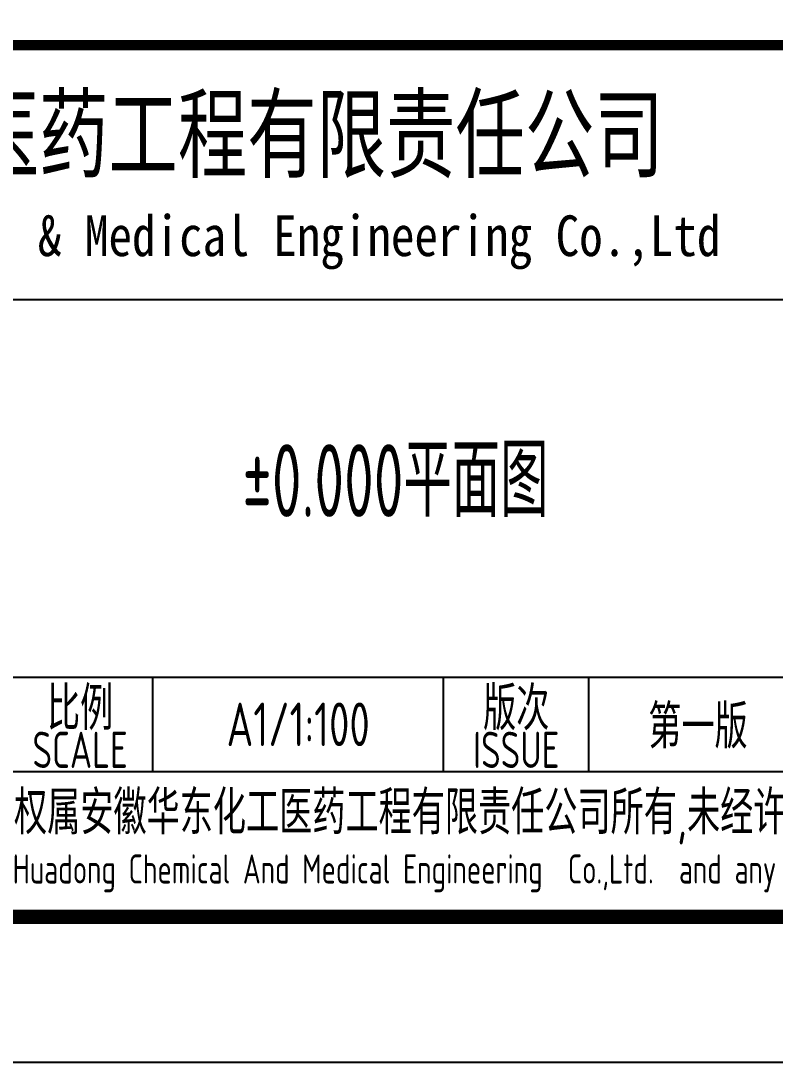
# Model space of a CAD drawing. Extents: x 4773402 to 7068445, y -422737 to 2032183.
# Drawn here: x 4844099 to 4849288, y -422737 to -415570 of the extents above; entities that cross this region are included whole.
import ezdxf
from ezdxf.enums import TextEntityAlignment as Align

# ---------------------------------------------------------------- set-up
doc = ezdxf.new("R2010")
doc.units = 0
doc.header["$LTSCALE"] = 1000
doc.header["$MEASUREMENT"] = 0
doc.layers.get('0').update_dxf_attribs({"linetype": 'CONTINUOUS'})
doc.layers.add('PUB_TITLE', color=4, linetype='CONTINUOUS')
doc.styles.add('AHD', font='sceie.shx', dxfattribs={"width": 0.7, "bigfont": 'sceic.shx'})
doc.styles.add('ECEC_TQ_S', font='')
doc.styles.get('ECEC_TQ_S').set_extended_font_data('SimSun')

msp = doc.modelspace()

# ---------------------------------------------------------------- linework, layer by layer
for p, q in [((4838507.2, -417487.3), (4856507.2, -417487.3)), ((4838507.2, -420087.3), (4856507.2, -420087.3)), ((4845007.2, -420737.3), (4845007.2, -420087.3)), ((4847007.2, -420737.3), (4847007.2, -420087.3)), ((4848007.2, -420737.3), (4848007.2, -420087.3)), ((4838507.2, -420737.3), (4856507.2, -420737.3)), ((4838507.2, -421737.3), (4856507.2, -421737.3))]:
    msp.add_line(p, q)
msp.add_lwpolyline([(4856507.2, -415737.3, 70, 70, 0), (4838507.2, -415737.3, 70, 70, 0), (4838507.2, -421737.3, 0, 0, 0)], format="xyseb")
at = {"layer": 'PUB_TITLE', "color": 4}
msp.add_lwpolyline([(4773407.2, -422737.3), (4857507.2, -422737.3), (4857507.2, -363337.3), (4773407.2, -363337.3)], close=True, dxfattribs=at)
at = {"layer": 'PUB_TITLE', "color": 4, "const_width": 100}
msp.add_lwpolyline([(4775907.2, -421737.3), (4856507.2, -421737.3), (4856507.2, -364337.3), (4775907.2, -364337.3)], close=True, dxfattribs=at)

# ---------------------------------------------------------------- texts
for s, height, style, width, p in [('安徽华东化工医药工程有限责任公司', 500, 'ECEC_TQ_S', 0.7, (4844702.1, -416337.3)), ('安徽华东化工医药工程有限责任公司', 500, 'ECEC_TQ_S', 0.7, (4844702.1, -416337.3)), ('Anhui Huadong Chemical & Medical Engineering Co.,Ltd', 280, 'ECEC_TQ_S', 0.85, (4844702.1, -417087.3)), ('Anhui Huadong Chemical & Medical Engineering Co.,Ltd', 280, 'ECEC_TQ_S', 0.85, (4844702.1, -417087.3)), ('%%P0.000平面图', 500, 'AHD', 0.7, (4846676.1, -418721.4)), ('比例', 300, 'AHD', 0.8, (4844507.2, -420287.3)), ('比例', 300, 'AHD', 0.8, (4844507.2, -420287.3)), ('版次', 300, 'AHD', 0.8, (4847507.2, -420287.3)), ('版次', 300, 'AHD', 0.8, (4847507.2, -420287.3)), ('SCALE', 250, 'AHD', 0.8, (4844507.2, -420587.3)), ('SCALE', 250, 'AHD', 0.8, (4844507.2, -420587.3)), ('ISSUE', 250, 'AHD', 0.8, (4847507.2, -420587.3)), ('ISSUE', 250, 'AHD', 0.8, (4847507.2, -420587.3)), ('本文件专有权属安徽华东化工医药工程有限责任公司所有,未经许可不得复制或转让给第三方', 300, 'AHD', 0.8, (4847507.2, -421037.3)), ('本文件专有权属安徽华东化工医药工程有限责任公司所有,未经许可不得复制或转让给第三方', 300, 'AHD', 0.8, (4847507.2, -421037.3)), ('The proprietary right of this document belongs to Anhui Huadong Chemical And Medical Engineering  Co.,Ltd.  and any replication or transfer to the 3rd. side is forbidden without its permission. ', 200, 'AHD', 0.8, (4847507.2, -421437.3)), ('The proprietary right of this document belongs to Anhui Huadong Chemical And Medical Engineering  Co.,Ltd.  and any replication or transfer to the 3rd. side is forbidden without its permission. ', 200, 'AHD', 0.8, (4847507.2, -421437.3))]:
    msp.add_text(s, height=height, dxfattribs=dict(style=style, width=width)).set_placement(p, align=Align.MIDDLE)
at = {"style": 'AHD', "width": 0.8}
for tag, text, p in [('A1/1:100', '1:100', (4846007.2, -420412.3)), ('第一版', '0', (4848757.2, -420412.3))]:
    msp.add_attdef(tag, text=text, height=300, dxfattribs=at).set_placement(p, align=Align.MIDDLE)

doc.saveas('drawing.dxf')
